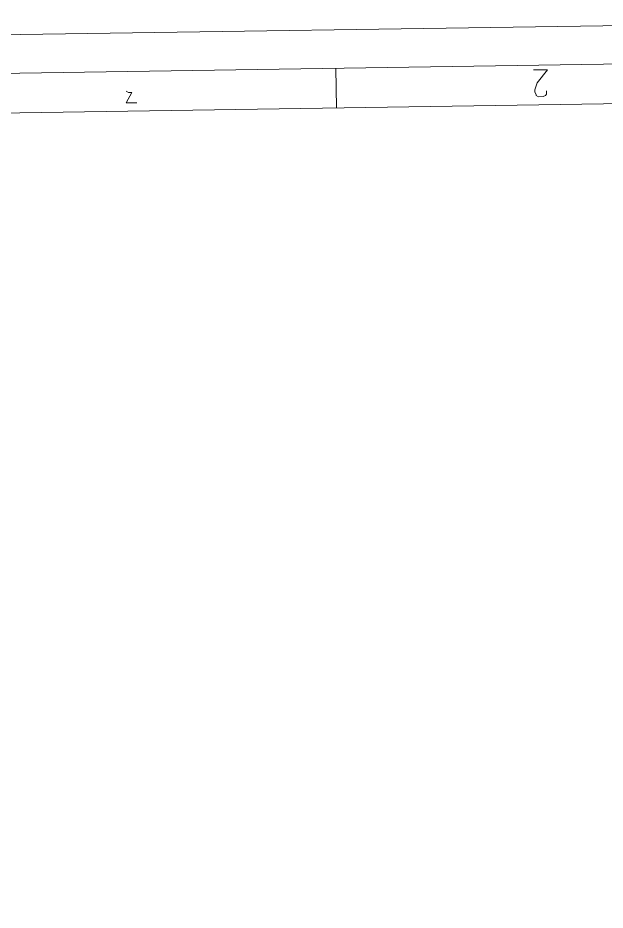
# Model space of a CAD drawing. Header units: millimetres. Extents: x -48 to 5523, y -114 to 5147.
# Drawn here: x -36.994 to -36.575, y -111.546 to -110.909 of the extents above; entities that cross this region are included whole.
import ezdxf

# ---------------------------------------------------------------- set-up
doc = ezdxf.new("R2010")
doc.units = ezdxf.units.MM
doc.layers.add('PDF_Geometry', color=7, linetype='Continuous')

msp = doc.modelspace()

# ---------------------------------------------------------------- linework, layer by layer
at = {"layer": 'PDF_Geometry', "lineweight": 13}
for points in [[(-47.59841, -114.43133), (-47.64913, -111.08255), (-36.20711, -110.90925), (-36.15639, -114.25803)], [(-47.57134, -114.40342), (-47.62123, -111.10963), (-36.29086, -110.93802), (-36.24097, -114.23181)], [(-47.54344, -114.37466), (-47.59247, -111.13753), (-36.31876, -110.96678), (-36.26973, -114.20391)]]:
    msp.add_lwpolyline(points, close=True, dxfattribs=at)
for points in [[(-36.76704, -110.97357), (-36.76747, -110.94524)], [(-36.61721, -110.9613), (-36.61717, -110.9638), (-36.61799, -110.96465), (-36.61965, -110.9655), (-36.62298, -110.96555), (-36.62466, -110.96475), (-36.62467, -110.96391), (-36.62553, -110.96226), (-36.62555, -110.96059), (-36.62396, -110.95557), (-36.6166, -110.94629), (-36.6266, -110.94644)], [(-36.90961, -110.9699), (-36.91711, -110.97001), (-36.91306, -110.96245), (-36.91556, -110.96249), (-36.91724, -110.96168)]]:
    msp.add_lwpolyline(points, dxfattribs=at)

doc.saveas('drawing.dxf')
